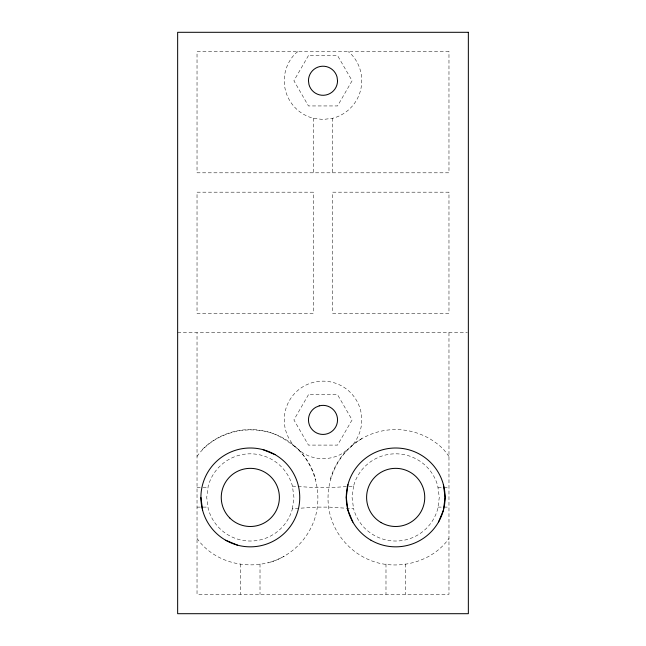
<?xml version="1.0" encoding="UTF-8"?>
<svg xmlns="http://www.w3.org/2000/svg" width="646" height="646" viewBox="0 0 646 646"><rect width="100%" height="100%" fill="white"/><g stroke="black" fill="none" stroke-linecap="round" stroke-linejoin="round"><path stroke-width="0.48" stroke-dasharray="3.23 2.42" d="M292.444 508.709L293.93 497.42L292.444 486.131A43.605 43.605 0 0 0 208.206 486.131L206.72 497.42L208.206 508.709A43.605 43.605 0 0 0 292.444 508.709L316.879 507.11L329.121 507.11L353.556 508.709A43.605 43.605 0 0 0 437.794 508.709L439.28 497.42L437.794 486.131A43.605 43.605 0 0 0 353.556 486.131L329.121 487.73L316.879 487.73L292.444 486.131M361.76 438.674C335.944 453.807 322.515 485.97 330.154 514.975A67.83 67.83 0 0 0 378.12 562.941C403.798 569.328 433.49 560.421 448.97 538.433M353.556 486.131L352.07 497.42L353.556 508.709M197.03 456.407C212.51 434.419 242.202 425.512 267.88 431.899C281.826 435.565 292.476 444.933 303.62 453.468A38.76 38.76 0 0 0 342.38 453.468L347.709 449.454M297.758 51.68L295.593 53.343A38.76 38.76 0 0 0 312.971 118.186L323 119.51L333.029 118.186A38.76 38.76 0 0 0 350.407 53.343L348.242 51.68M197.03 538.433C216.063 565.5 255.945 572.453 284.24 556.166M177.65 332.69L467.381 332.69M197.03 487.73L202.012 487.73M203.014 487.73L207.996 487.73M438.004 487.73L442.986 487.73M443.988 487.73L448.97 487.73M197.03 507.11L202.012 507.11M203.014 507.11L207.996 507.11M438.004 507.11L442.986 507.11M443.988 507.11L448.97 507.11M448.97 456.407L443.64 449.454A67.83 67.83 0 0 0 330.154 479.865M298.29 449.454C314.893 466.63 321.635 491.8 315.846 514.975A67.83 67.83 0 0 1 267.88 562.941M448.97 332.69L448.97 594.32L197.03 594.32L197.03 332.69M405.365 563.974L405.365 594.32M385.985 563.974L385.985 594.32M332.69 118.234L332.69 172.805M313.31 118.234L313.31 172.805M260.015 563.974L260.015 594.32M240.635 563.974L240.635 594.32M295.593 447.307A38.76 38.76 0 0 1 295.593 392.493A38.76 38.76 0 0 1 350.407 392.493A38.76 38.76 0 0 1 350.407 447.307M202.359 449.454A67.83 67.83 0 0 1 315.846 479.865M308.457 55.556L293.906 80.75L308.457 105.944L337.543 105.944L352.094 80.75L337.543 55.556L308.457 55.556M308.457 394.706L293.906 419.9L308.457 445.094L337.543 445.094L352.094 419.9L337.543 394.706L308.457 394.706M448.97 51.68L197.03 51.68L197.03 172.805L448.97 172.805L448.97 51.68M313.31 192.185L197.03 192.185L197.03 313.31L313.31 313.31L313.31 192.185M448.97 192.185L332.69 192.185L332.69 313.31L448.97 313.31L448.97 192.185"/><path stroke-width="0.97" d="M347.944 484.629L346.256 497.42L347.944 510.211L352.877 522.13M438.473 522.13L443.406 510.211L445.094 497.42L443.406 484.629M263.116 449.689L275.035 454.623M225.615 540.217A49.419 49.419 0 0 0 299.744 497.42A49.419 49.419 0 0 0 225.615 454.623A49.419 49.419 0 0 0 225.615 540.217L237.534 545.151M200.906 497.42L202.594 510.211M319.237 405.858L315.733 407.311A14.535 14.535 0 0 0 314.667 431.803A14.535 14.535 0 0 0 337.317 422.427A14.535 14.535 0 0 0 319.237 405.858M468.35 32.3L177.65 32.3L177.65 613.7L468.35 613.7L468.35 32.3M337.535 80.75L337.042 76.987A14.535 14.535 0 0 0 308.465 80.75L308.958 84.513A14.535 14.535 0 0 0 337.535 80.75M370.965 540.217A49.419 49.419 0 0 0 445.094 497.42A49.419 49.419 0 0 0 370.965 454.623A49.419 49.419 0 0 0 370.965 540.217M381.14 522.598A29.07 29.07 0 0 0 424.745 497.42A29.07 29.07 0 0 0 381.14 472.242A29.07 29.07 0 0 0 381.14 522.598M229.766 517.979A29.07 29.07 0 0 0 278.402 504.946A29.07 29.07 0 0 0 242.799 469.343A29.07 29.07 0 0 0 229.766 517.979"/></g></svg>
